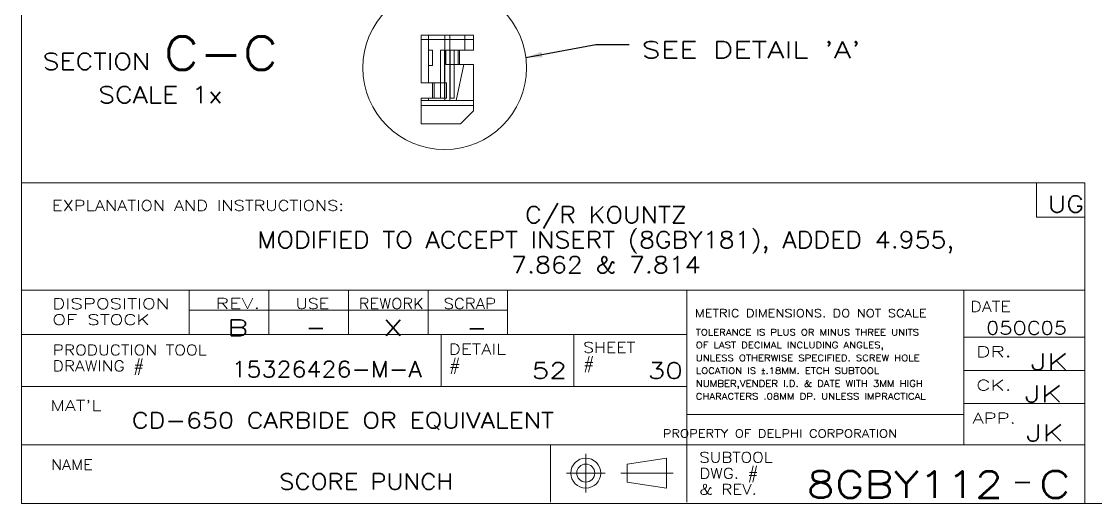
# Model space of a CAD drawing. Header units: millimetres. Extents: x 2 to 428, y 5 to 275.
# Drawn here: x 2.5 to 208.1, y 5 to 97.3 of the extents above; entities that cross this region are included whole.
import ezdxf
from ezdxf.lldxf.tags import DXFTag

# ---------------------------------------------------------------- set-up
doc = ezdxf.new("R2010")
doc.units = ezdxf.units.MM
doc.layers.add('1', color=7, linetype='Continuous', true_color=0xffffff)
doc.styles.add('blockfont', font='simplex.shx')
doc.styles.add('leroy_v2', font='simplex.shx')
tags = doc.linetypes.add('DASHED', pattern=[25.72, 12.86, -12.86]).pattern_tags.tags
tags[6:7] = [DXFTag(74, 4), DXFTag(75, 0), DXFTag(340, '0'), DXFTag(46, 0.0), DXFTag(50, 0.0), DXFTag(44, 0.0), DXFTag(45, 0.0)]
tags[4:5] = [DXFTag(74, 4), DXFTag(75, 0), DXFTag(340, '0'), DXFTag(46, 0.0), DXFTag(50, 0.0), DXFTag(44, 0.0), DXFTag(45, 0.0)]
tags = doc.linetypes.add('PHANTOM', pattern=[50.5, 18, -6.5, 6.5, -6.5, 6.5, -6.5]).pattern_tags.tags
tags[14:15] = [DXFTag(74, 4), DXFTag(75, 0), DXFTag(340, '0'), DXFTag(46, 0.0), DXFTag(50, 0.0), DXFTag(44, 0.0), DXFTag(45, 0.0)]
tags[12:13] = [DXFTag(74, 4), DXFTag(75, 0), DXFTag(340, '0'), DXFTag(46, 0.0), DXFTag(50, 0.0), DXFTag(44, 0.0), DXFTag(45, 0.0)]
tags[10:11] = [DXFTag(74, 4), DXFTag(75, 0), DXFTag(340, '0'), DXFTag(46, 0.0), DXFTag(50, 0.0), DXFTag(44, 0.0), DXFTag(45, 0.0)]
tags[8:9] = [DXFTag(74, 4), DXFTag(75, 0), DXFTag(340, '0'), DXFTag(46, 0.0), DXFTag(50, 0.0), DXFTag(44, 0.0), DXFTag(45, 0.0)]
tags[6:7] = [DXFTag(74, 4), DXFTag(75, 0), DXFTag(340, '0'), DXFTag(46, 0.0), DXFTag(50, 0.0), DXFTag(44, 0.0), DXFTag(45, 0.0)]
tags[4:5] = [DXFTag(74, 4), DXFTag(75, 0), DXFTag(340, '0'), DXFTag(46, 0.0), DXFTag(50, 0.0), DXFTag(44, 0.0), DXFTag(45, 0.0)]
doc.dimstyles.get("Standard").update_dxf_attribs({"dimtxt": 0.18, "dimasz": 0.18, "dimexe": 0.18, "dimexo": 0.0625, "dimgap": 0.09, "dimtad": 0, "dimtih": 1, "dimtoh": 1, "dimdec": 4, "dimzin": 0, "dimdsep": 46, "dimtxsty": 'Standard', "dimcen": 0.09, "dimadec": 0, "dimazin": 0, "dimtfac": 1, "dimtdec": 4, "dimtofl": 0, "dimtmove": 0, "dimatfit": 3, "dimfxl": 1, "dimtolj": 1, "dimtzin": 0, "dimarcsym": 0})

# ---------------------------------------------------------------- blocks, each defined once
blk = doc.blocks.new('LABLE3D_3', base_point=(118.77, 92.91))
at = {"layer": '1', "color": 51, "linetype": 'Continuous', "lineweight": 18, "insert": (121.16, 90.3), "char_height": 3.175, "attachment_point": 7, "line_spacing_factor": 0.903614, "style": 'leroy_v2'}
blk.add_mtext("\\W1.3588;SEE DETAIL 'A'", dxfattribs=at)

msp = doc.modelspace()

# ---------------------------------------------------------------- linework, layer by layer
at = {"layer": '1', "color": 172, "linetype": 'Continuous', "lineweight": 13}
for p, q in [((2.4587, 5.0272), (2.4587, 275.2462)), ((2.4587, 66.4265), (206.0168, 66.4265)), ((196.8025, 66.4265), (196.8025, 59.8354)), ((206.0168, 66.4265), (206.0168, 5.0272)), ((196.8025, 59.8354), (206.0168, 59.8354)), ((2.4587, 45.8721), (206.0168, 45.8721)), ((34.5665, 37.363), (34.5665, 45.872)), ((49.8065, 37.363), (49.8065, 45.872)), ((65.0465, 37.363), (65.0465, 45.872)), ((80.2865, 37.363), (80.2865, 45.872)), ((95.5265, 37.363), (95.5265, 45.872)), ((129.8165, 5.2831), (129.8165, 45.872)), ((182.8512, 16.281), (182.8512, 45.872)), ((95.5265, 42.062), (34.5665, 42.062)), ((2.4587, 37.363), (129.8364, 37.363)), ((82.8265, 27.457), (82.8265, 37.363)), ((108.2265, 27.457), (108.2265, 37.363)), ((206.0165, 36.855), (182.8512, 36.855)), ((206.0165, 30.505), (182.8512, 30.505)), ((2.4587, 27.457), (129.8163, 27.457)), ((206.0165, 24.155), (182.8512, 24.155)), ((182.8512, 22.0753), (129.8165, 22.0753)), ((2.4587, 16.281), (206.0168, 16.281)), ((103.7204, 16.281), (103.7204, 5.2831)), ((110.4921, 10.8457), (110.4921, 14.5457)), ((118.4423, 12.5729), (125.9277, 13.7159)), ((118.4423, 9.1185), (118.4423, 12.5729)), ((125.9277, 13.7159), (125.9277, 7.9755)), ((110.4921, 10.8457), (106.7921, 10.8457)), ((110.4921, 10.8457), (110.4921, 7.1457)), ((110.4921, 10.8457), (114.1921, 10.8457)), ((125.9277, 7.9755), (118.4423, 9.1185)), ((427.8089, 5.0272), (2.4587, 5.0272))]:
    msp.add_line(p, q, dxfattribs=at)
at = {"layer": '1', "color": 252, "linetype": 'Continuous', "lineweight": 13}
for p, q in [((78.9757, 94.684), (80.3757, 94.684)), ((78.9757, 85.546), (78.9757, 94.684)), ((80.3757, 85.546), (80.3757, 94.684)), ((80.3757, 94.684), (83.4757, 94.684)), ((83.4757, 94.684), (84.4757, 94.684)), ((83.4757, 82.184), (83.4757, 94.684)), ((84.4757, 82.184), (84.4757, 94.684)), ((84.4757, 94.684), (87.3057, 94.684)), ((87.3057, 91.79), (87.3057, 94.684)), ((87.3057, 94.684), (88.9757, 94.684)), ((88.9757, 91.79), (88.9757, 94.684)), ((80.3989, 91.784), (81.1525, 91.784)), ((80.3989, 88.844), (80.3989, 91.784)), ((81.1525, 88.844), (81.1525, 91.784)), ((83.4225, 91.784), (82.6689, 91.784)), ((82.6689, 82.639), (82.6689, 91.784)), ((83.4225, 82.639), (83.4225, 91.784)), ((84.5289, 82.639), (84.5289, 91.784)), ((84.5289, 91.784), (85.2825, 91.784)), ((85.2825, 82.639), (85.2825, 91.784)), ((86.3327, 91.79), (87.3057, 91.79)), ((86.3327, 91.79), (86.3327, 89.039)), ((88.9757, 91.79), (87.3057, 91.79)), ((80.3989, 88.844), (81.1525, 88.844)), ((87.1628, 89.039), (85.7057, 82.184)), ((86.3327, 89.039), (87.1628, 89.039)), ((87.1628, 89.039), (88.9757, 89.039)), ((88.9757, 82.184), (88.9757, 89.039)), ((80.3757, 85.546), (78.9757, 85.546)), ((80.3757, 85.546), (81.1617, 85.546)), ((81.1617, 82.639), (81.1617, 85.546)), ((78.9757, 82.184), (78.9757, 82.639)), ((78.9757, 82.639), (80.3757, 82.639)), ((80.3757, 82.184), (80.3757, 82.639)), ((80.3757, 82.639), (81.1617, 82.639)), ((83.4225, 82.639), (82.6689, 82.639)), ((84.5289, 82.639), (85.2825, 82.639)), ((78.9757, 82.184), (80.3757, 82.184)), ((78.9757, 81.184), (78.9757, 82.184)), ((78.9757, 81.184), (78.9757, 77.684)), ((88.9757, 81.184), (78.9757, 81.184)), ((83.4757, 82.184), (80.3757, 82.184)), ((83.4757, 82.184), (84.4757, 82.184)), ((85.7057, 82.184), (84.4757, 82.184)), ((85.7057, 82.184), (88.9757, 82.184)), ((88.9757, 82.184), (88.9757, 81.184)), ((88.9757, 81.184), (88.9757, 80.184)), ((86.4757, 77.684), (88.9757, 80.184)), ((86.4757, 77.684), (78.9757, 77.684))]:
    msp.add_line(p, q, dxfattribs=at)
at = {"layer": '1', "color": 252, "linetype": 'DASHED', "lineweight": 13}
for p, q in [((78.9757, 93.8432), (88.9757, 93.8432)), ((83.6757, 89.039), (83.6757, 91.79)), ((83.6757, 91.79), (86.0327, 91.79)), ((86.0327, 91.79), (86.0327, 89.039)), ((86.3327, 91.79), (86.0327, 91.79)), ((83.6757, 89.039), (86.0327, 89.039)), ((86.0327, 89.039), (86.3327, 89.039)), ((81.4617, 85.546), (81.1617, 85.546)), ((81.4617, 82.639), (81.4617, 85.546)), ((81.4617, 85.546), (83.8157, 85.546)), ((83.8157, 82.639), (83.8157, 85.546)), ((81.1617, 82.639), (81.4617, 82.639)), ((81.4617, 82.639), (82.6689, 82.639)), ((83.4225, 82.639), (83.8157, 82.639))]:
    msp.add_line(p, q, dxfattribs=at)
at = {"layer": '1', "color": 160, "linetype": 'Continuous', "lineweight": 13}
for p, q in [((82.8265, 37.363), (82.8265, 27.457)), ((108.2265, 37.363), (108.2265, 27.457))]:
    msp.add_line(p, q, dxfattribs=at)
at = {"layer": '1', "color": 172, "linetype": 'PHANTOM', "lineweight": 13}
msp.add_line((117.1723, 10.8457), (127.1977, 10.8457), dxfattribs=at)
at = {"layer": '1', "color": 252, "linetype": 'PHANTOM', "lineweight": 13}
msp.add_circle((83.4757, 88.434), 15.6576, dxfattribs=at)
at = {"layer": '1', "color": 172, "linetype": 'Continuous', "lineweight": 13}
for radius in [2.8702, 1.7272]:
    msp.add_circle((110.4921, 10.8457), radius, dxfattribs=at)

# ---------------------------------------------------------------- block references
at = {"layer": '1', "color": 51, "linetype": 'Continuous', "lineweight": 13}
msp.add_blockref('LABLE3D_3', (118.7745, 92.9103), dxfattribs=at)

# ---------------------------------------------------------------- texts
at = {"layer": '1', "color": 51, "linetype": 'Continuous', "lineweight": 13, "insert": (29.0664, 81.687), "char_height": 3.175, "attachment_point": 8, "line_spacing_factor": 0.903614, "style": 'leroy_v2'}
msp.add_mtext('\\W1.1829;SECTION \\H6.35;C-C\\H3.17;\\P\\H3.17;SCALE\\H3.17; \\H3.17;1x\\H3.17;', dxfattribs=at)
at = {"layer": '1', "color": 95, "linetype": 'Continuous', "lineweight": 13, "style": 'blockfont'}
for s, insert, char_height, attachment_point, line_spacing_factor in [('\\W1.1795;UG', (198.9573, 60.7448), 3.175, 7, 0.903614), ('\\W1.2244;EXPLANATION AND INSTRUCTIONS:', (8.3169, 61.0573), 2.032, 7, 0.903614), ('\\W1.1208;C/R KOUNTZ\\PMODIFIED TO ACCEPT INSERT (8GBY181), ADDED 4.955,\\P7.862 & 7.814', (114.3427, 49.1467), 3.175, 8, 0.903614), ('\\W1.3702;DISPOSITION\\POF STOCK', (8.3696, 39.1998), 2.032, 7, 0.903614), ('\\W1.4395;REV.', (39.5901, 42.2844), 2.032, 7, 0.903614), ('\\W1.2051;USE', (54.9545, 42.2844), 2.032, 7, 0.903614), ('\\W1.1145;REWORK', (67.0445, 42.2844), 2.032, 7, 0.903614), ('\\W1.1451;SCRAP', (83.2478, 42.2844), 2.032, 7, 0.903614), ('\\W1.2061;DATE', (184.097, 41.7207), 2.032, 7, 0.903614), ('\\W1.2171;METRIC DIMENSIONS. DO NOT SCALE', (131.3803, 40.7135), 1.5, 7, 0.903614), ('\\W1.4766;B', (41.8575, 37.1299), 3.048, 7, 0.903614), ('\\W1.4766;X', (71.6948, 37.117), 3.048, 7, 0.903614), ('\\W1.1554;05OC05', (187.1301, 37.3595), 2.54, 7, 0.903614), ('\\W1.1484;-', (56.8505, 37.1919), 3.048, 7, 0.903614), ('\\W1.1484;-', (87.6894, 37.1299), 3.048, 7, 0.903614), ('\\W1.1631;TOLERANCE IS PLUS OR MINUS THREE UNITS\\POF LAST DECIMAL INCLUDING ANGLES,\\PUNLESS OTHERWISE SPECIFIED. SCREW HOLE \\PLOCATION IS \\W0.5816;%%p\\W1.1631;.18MM. ETCH SUBTOOL \\PNUMBER,VENDER I.D. & DATE WITH 3MM HIGH \\PCHARACTERS .08MM DP. UNLESS IMPRACTICAL', (131.5412, 24.937), 1.22, 7, 1.204819), ('\\W1.1716;PRODUCTION TOOL\\PDRAWING #', (8.4377, 29.6624), 2.032, 7, 0.903614), ('\\W1.2728;DETAIL \\P#', (84.2513, 29.8237), 2.032, 7, 0.903614), ('\\W1.1938;SHEET\\P#', (109.9845, 30.1529), 2.032, 7, 0.903614), ('\\W1.5064;DR.', (185.204, 33.0721), 2.032, 7, 0.903614), ('\\W1.4547;JK', (195.5969, 30.592), 3.175, 7, 0.903614), ('\\W1.0982;15326426-M-A', (42.678, 29.2241), 3.048, 7, 0.903614), ('\\W1.2835;52', (100.1576, 28.9516), 3.048, 7, 0.903614), ('\\W1.2835;30', (122.366, 28.9516), 3.048, 7, 0.903614), ('\\W1.5064;CK.', (185.204, 26.6651), 2.032, 7, 0.903614), ('\\W1.4547;JK', (194.4367, 24.425), 3.175, 7, 0.903614), ("\\W1.3202;MAT'L", (8.0231, 22.7604), 2.032, 7, 0.903614), ('\\W1.1695;CD-650 CARBIDE OR EQUIVALENT', (23.5842, 19.1373), 3.048, 7, 0.903614), ('\\W1.3523;APP.', (184.5644, 20.3379), 2.032, 7, 0.903614), ('\\W1.4547;JK', (194.7084, 16.9514), 3.175, 7, 0.903614), ('\\W1.1520;SUBTOOL\\PDWG. #\\P& REV.', (132.211, 6.7305), 2.032, 7, 0.903614), ('\\W1.1019;NAME', (8.1322, 11.4508), 2.032, 7, 0.903614), ('\\W1.1233;SCORE PUNCH', (51.8131, 7.6946), 3.048, 7, 0.903614), ('\\W1.2330;8GBY112', (152.7981, 6.1363), 5.08, 7, 0.903614), ('\\W1.3781;C', (197.1237, 6.1363), 5.08, 7, 0.903614), ('\\W1.1484;-', (192.046, 7.7039), 3.175, 7, 0.903614)]:
    msp.add_mtext(s, dxfattribs=dict(at, insert=insert, char_height=char_height, attachment_point=attachment_point, line_spacing_factor=line_spacing_factor))
at = {"layer": '1', "color": 2, "linetype": 'Continuous', "lineweight": 13, "insert": (107.5525, 17.6556), "char_height": 1.55, "attachment_point": 7, "line_spacing_factor": 0.903614, "style": 'blockfont'}
msp.add_mtext('\\W1.1872;              PROPERTY OF DELPHI CORPORATION', dxfattribs=at)

# ---------------------------------------------------------------- leaders
at = {"layer": '1', "color": 51, "linetype": 'Continuous', "lineweight": 13}
msp.add_leader([(99.0098, 90.3964), (112.4245, 92.9103), (118.7745, 92.9103)], dimstyle='Standard', override={"dimasz": 3.175}, dxfattribs=at)

doc.saveas('drawing.dxf')
